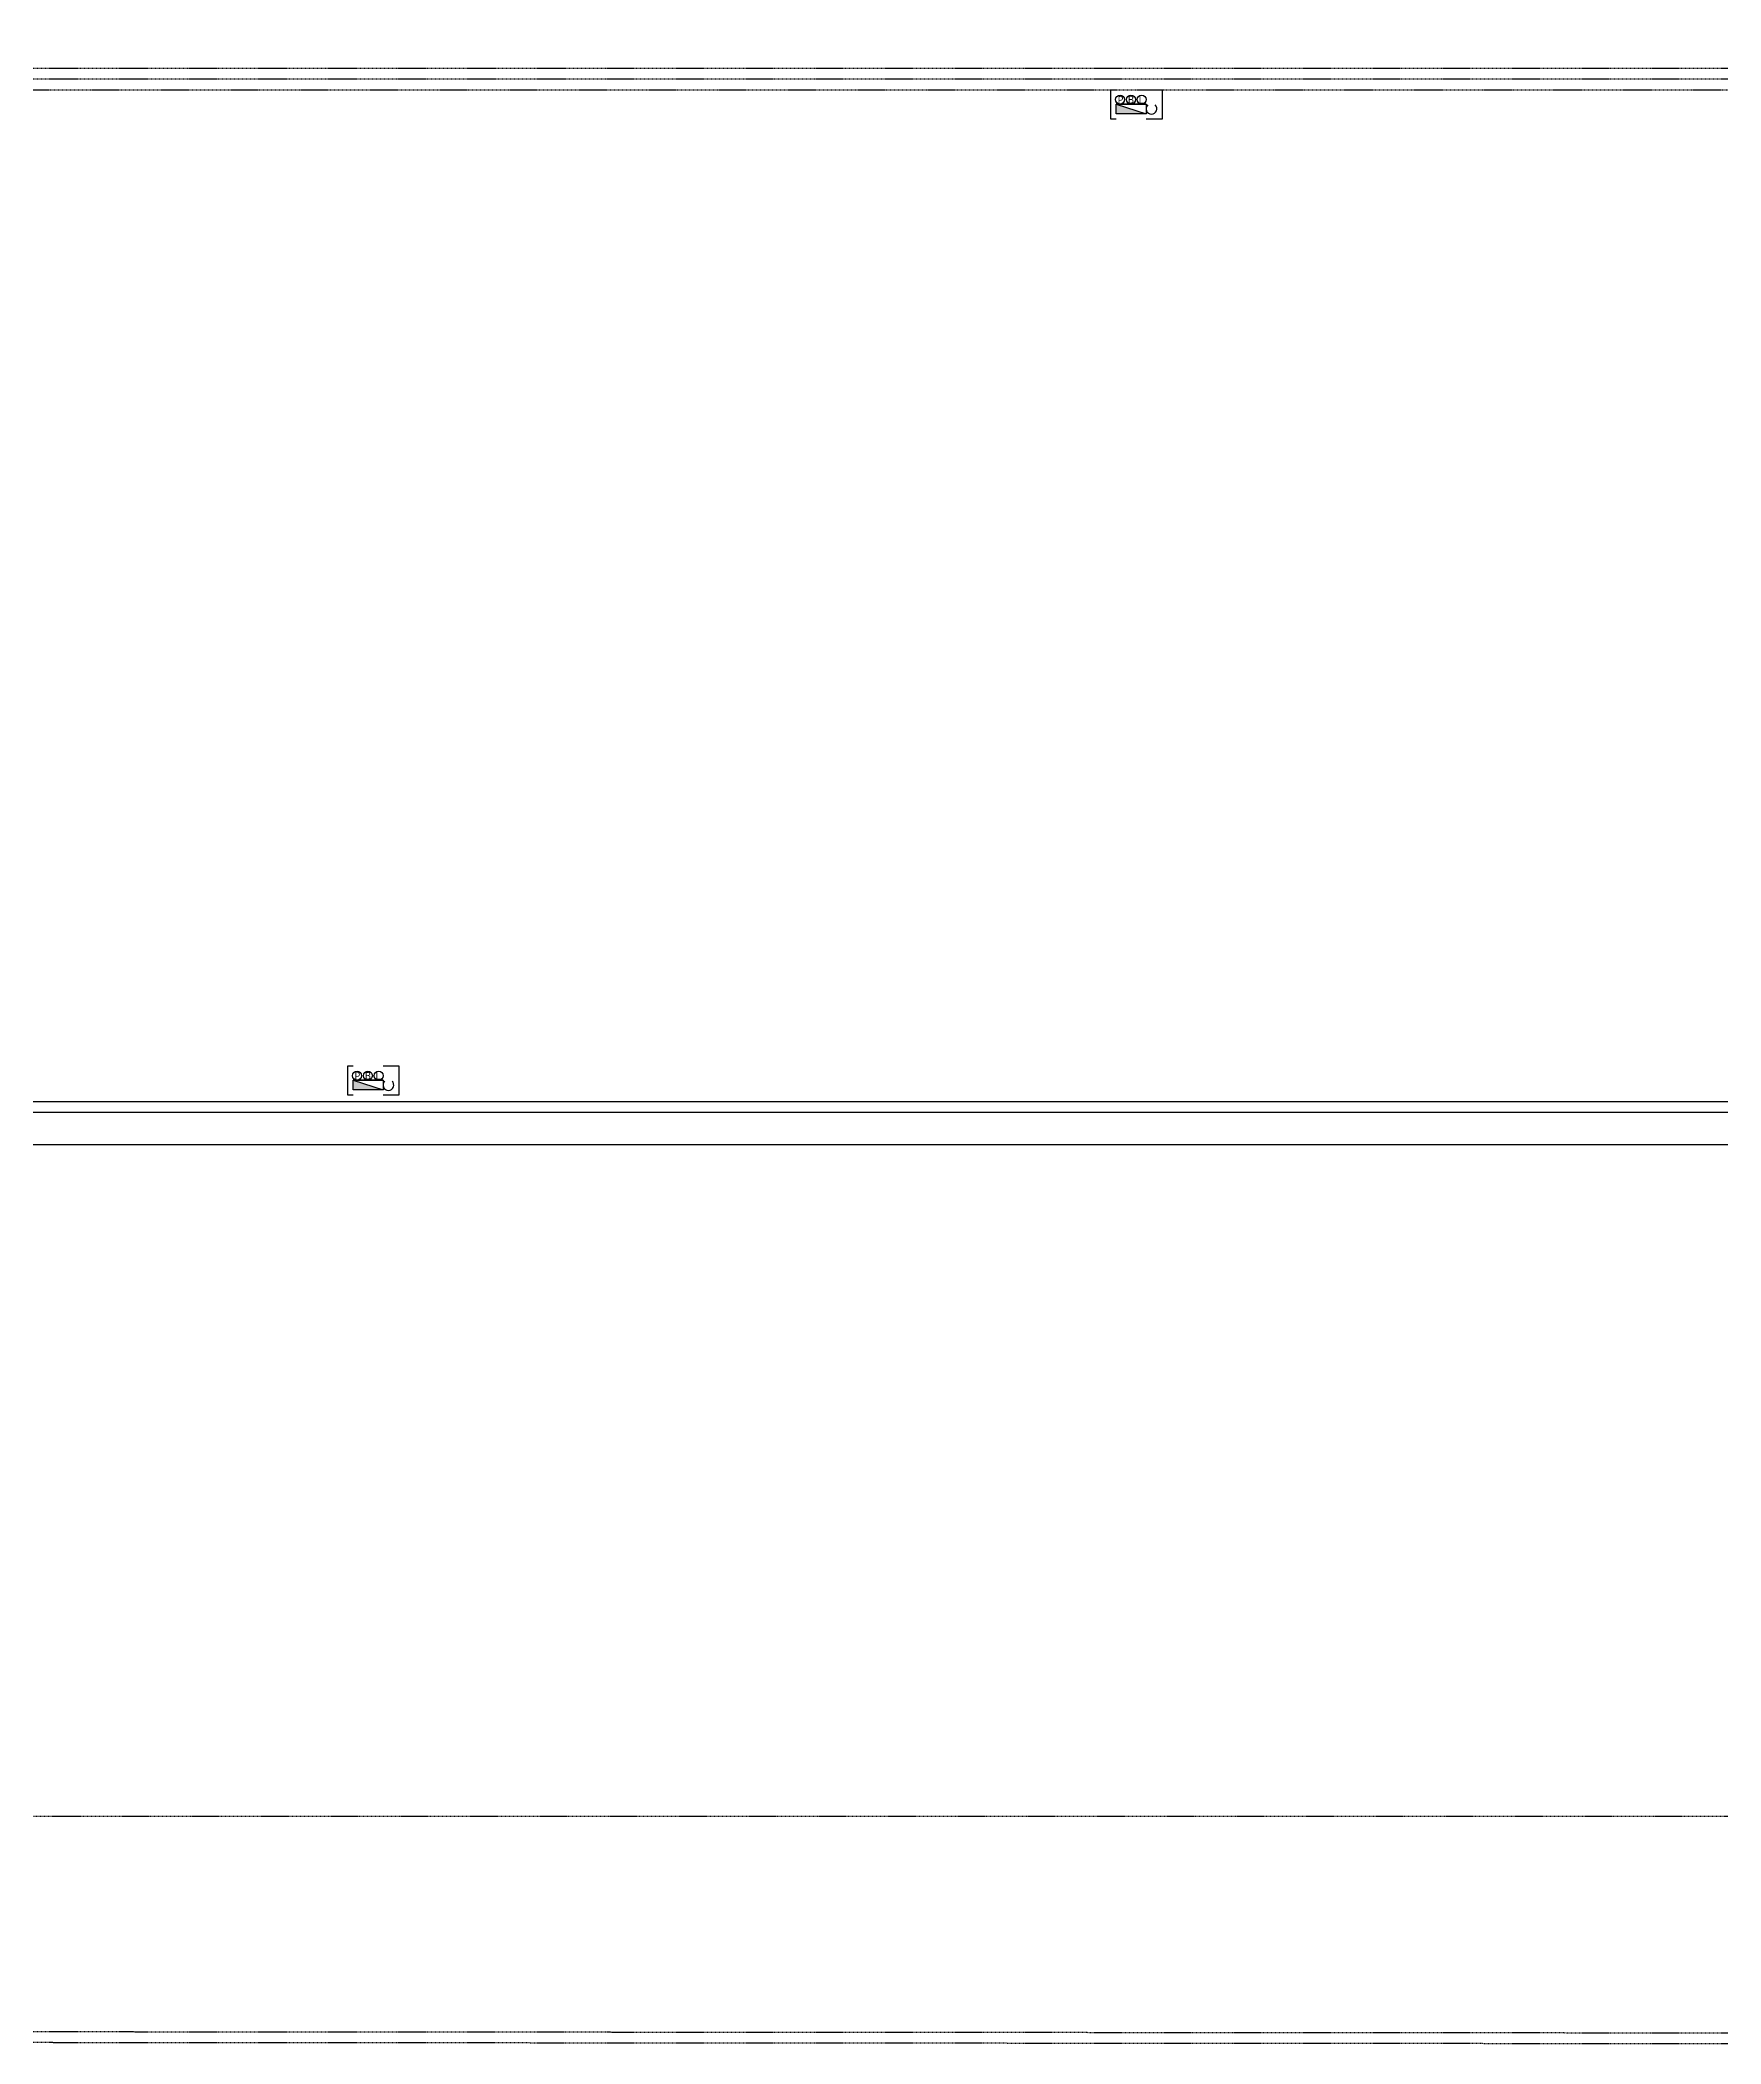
# Model space of a CAD drawing. Header units: millimetres. Extents: x 367092 to 767578, y 396038 to 811791.
# Drawn here: x 556314 to 558187, y 590743 to 592975 of the extents above; entities that cross this region are included whole.
import ezdxf
from ezdxf.enums import TextEntityAlignment as Align

# ---------------------------------------------------------------- set-up
doc = ezdxf.new("R2010")
doc.units = ezdxf.units.MM
doc.header["$LTSCALE"] = 100
doc.header["$MEASUREMENT"] = 0
for name, pattern in [('-HID', [2.5, 1.5, -1]), ('HIDDEN', [9.525, 6.35, -3.175]), ('HIDDEN2', [0.1875, 0.125, -0.0625])]:
    doc.linetypes.add(name, pattern=pattern)
doc.layers.get('0').update_dxf_attribs({"linetype": 'CONTINUOUS'})
for name, color, linetype in [('ELE2', 3, 'CONTINUOUS'), ('IHC', 3, 'CONTINUOUS'), ('LAND-2', 4, 'CONTINUOUS'), ('LAND-3', 9, 'CONTINUOUS'), ('polesign', 7, 'HIDDEN2'), ('트렌치', 9, 'CONTINUOUS')]:
    doc.layers.add(name, color=color, linetype=linetype)
doc.styles.add('MAP_맑은고딕', font='malgun_0.ttf')

# ---------------------------------------------------------------- blocks, each defined once
blk = doc.blocks.new('소화전(H)')
at = {"layer": 'IHC'}
h = blk.add_hatch(color=3, dxfattribs=at)
h.dxf.hatch_style = 1
h.paths.add_polyline_path([(-2.78, 0), (2.78, -1.8), (2.78, 0)])
at = {"linetype": 'HIDDEN', "ltscale": 0.2}
for points in [[(-2.78, -4.44), (-5.75, -4.44), (-5.75, 1), (-2.78, 1)], [(2.78, 1), (3.78, 1), (3.78, -4.44), (2.78, -4.44)]]:
    blk.add_lwpolyline(points, dxfattribs=at)
at = {"layer": 'IHC', "color": 3}
for p, q in [((2.78, -1.8), (-2.78, 0)), ((-2.78, -1.8), (2.78, -1.8))]:
    blk.add_line(p, q, dxfattribs=at)
blk.add_lwpolyline([(2.78, -1.8), (-2.78, -1.8), (-2.78, 0), (2.78, 0)], close=True, dxfattribs=at)
for centre in [(-1.95, -2.63), (0.05, -2.63), (2.08, -2.63)]:
    blk.add_circle(centre, 0.83, dxfattribs=at)
blk.add_arc((-3.78, -0.9), 1, 313.176, 226.824, dxfattribs=at)
at = {"layer": 'IHC', "color": 2, "style": 'MAP_맑은고딕'}
for s, p in [('L', (-1.84, -2.62)), ('B', (0.06, -2.62)), ('P', (2, -2.58))]:
    blk.add_text(s, height=1.38, rotation=180, dxfattribs=at).set_placement(p, align=Align.MIDDLE_CENTER)
blk = doc.blocks.new('A$C5041cb64')
at = {"xscale": 100, "yscale": 100, "zscale": 100, "rotation": 179.9999999999999}
for p in [(-368432, 86177), (-382671, 67972)]:
    blk.add_blockref('소화전(H)', p, dxfattribs=at)
blk = doc.blocks.new('sdafewf')
at = {"layer": 'ELE2', "color": 253, "ltscale": 0.1}
for points in [[(225851, 28108), (62726, 28108), (62726, 117883)], [(225851, 28708), (63326, 28708), (63326, 117883), (62726, 117883)]]:
    blk.add_lwpolyline(points, dxfattribs=at)
at = {"layer": 'LAND-2', "color": 253, "linetype": '-HID', "ltscale": 0.1}
for points in [[(63651, 47783), (202651, 47783), (202651, 31533), (223851, 31533), (223851, 47783), (236651, 47783), (236651, 90483), (235376, 90483)], [(202851, 47983), (63651, 47983)]]:
    blk.add_lwpolyline(points, dxfattribs=at)
at = {"layer": 'LAND-3', "color": 253, "linetype": '-HID', "ltscale": 0.1}
blk.add_lwpolyline([(39267, 15588), (247787, 15588), (247801, 138133), (144908, 138123), (51695, 138167)], dxfattribs=at)
for points in [[(199328, 28108), (199351, 23339, -0.414214), (187351, 11339), (42774, 11440)], [(199128, 28108), (199151, 23339, -0.414214), (187351, 11539), (42774, 11640)]]:
    blk.add_lwpolyline(points, format="xyb", dxfattribs=at)
at = {"layer": '트렌치', "color": 253, "ltscale": 0.1}
blk.add_lwpolyline([(228551, 126883), (228551, 122883), (231651, 122883), (231651, 121083), (239276, 121083), (239276, 41333), (231651, 41333), (231651, 39533), (228551, 39533), (228551, 35733), (225651, 35733), (225651, 28908), (63526, 28908), (63526, 117683)], dxfattribs=at)
at = {"layer": '트렌치', "color": 253, "linetype": '-HID', "ltscale": 0.1}
blk.add_lwpolyline([(234726, 90083), (236251, 90083), (236251, 48183), (223451, 48183), (223451, 31933), (203051, 31933), (203051, 48183), (63651, 48183)], dxfattribs=at)
at = {"color": 253, "linetype": '-HID', "ltscale": 0.1}
blk.add_blockref('A$C5041cb64', (542409, -38838), dxfattribs=at)

msp = doc.modelspace()

# ---------------------------------------------------------------- block references
at = {"layer": 'polesign', "xscale": 0.05973333333333333, "yscale": 0.05973333333333333, "zscale": 0.05973333333333333}
msp.add_blockref('sdafewf', (547137.7, 590065.5), dxfattribs=at)

doc.saveas('drawing.dxf')
